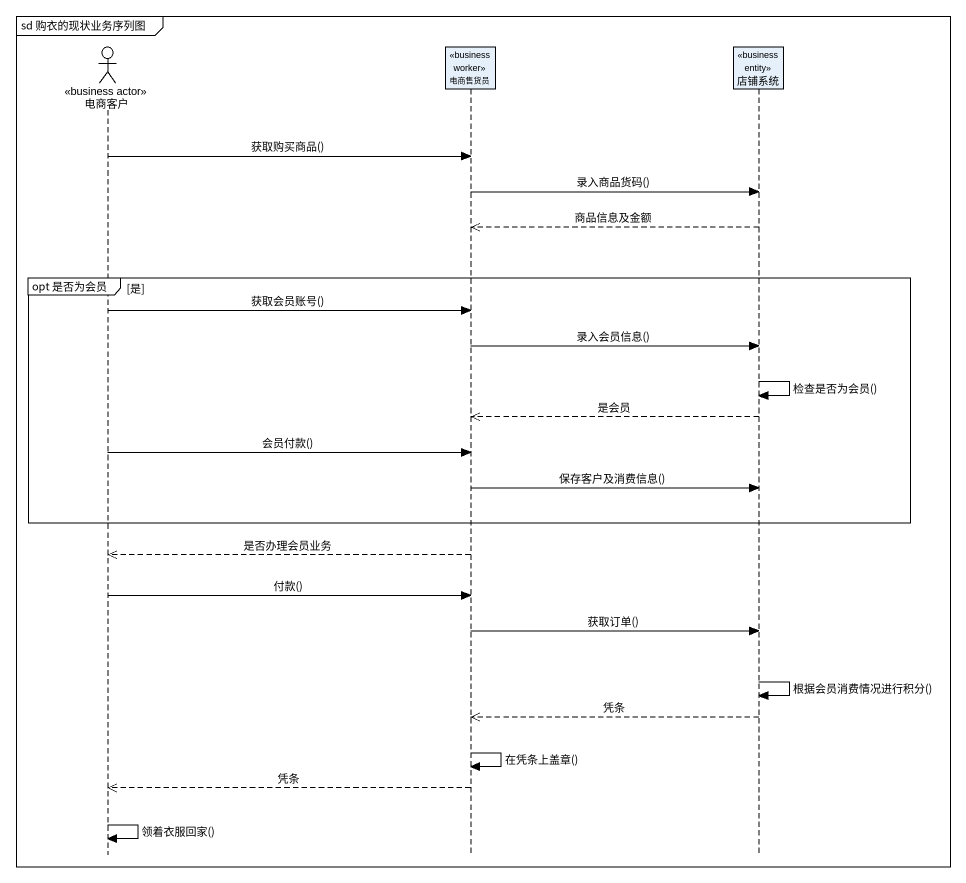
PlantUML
@startuml
mainframe sd 购衣的现状业务序列图
hide footbox
actor 电商客户 <<business actor>>
participant 电商售货员 <<business worker>>
participant 店铺系统 <<business entity>>

电商客户 -> 电商售货员 : 获取购买商品()
电商售货员 -> 店铺系统 : 录入商品货码()
店铺系统 -->> 电商售货员 : 商品信息及金额
group opt 是否为会员 [是]
  电商客户 -> 电商售货员 : 获取会员账号()
  电商售货员 -> 店铺系统 : 录入会员信息()
  店铺系统 -> 店铺系统 : 检查是否为会员()
  店铺系统 -->> 电商售货员 : 是会员
  电商客户 -> 电商售货员 : 会员付款()
  电商售货员 -> 店铺系统 : 保存客户及消费信息()
end
电商售货员 -->> 电商客户 : 是否办理会员业务
电商客户 -> 电商售货员 : 付款()
电商售货员 -> 店铺系统 : 获取订单()
店铺系统 -> 店铺系统 : 根据会员消费情况进行积分()
店铺系统 -->> 电商售货员 : 凭条
电商售货员 -> 电商售货员 : 在凭条上盖章()
电商售货员 -->> 电商客户 : 凭条
电商客户 -> 电商客户 : 领着衣服回家()
@enduml
